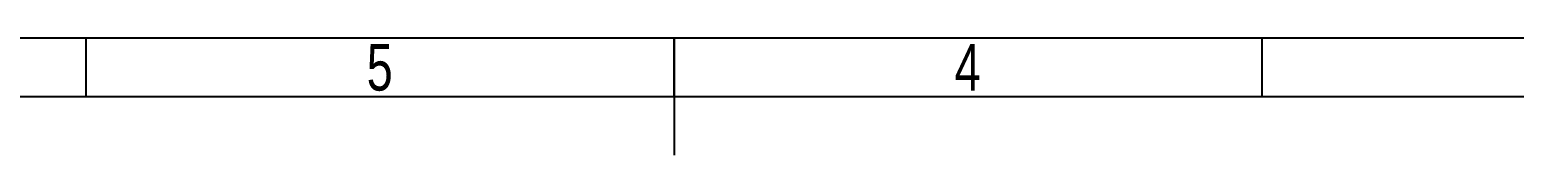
# Model space of a CAD drawing. Header units: millimetres. Extents: x -116399 to 112199, y -90759 to -31335.
# Drawn here: x -29438 to -19210, y -68322 to -67512 of the extents above; entities that cross this region are included whole.
import ezdxf

# ---------------------------------------------------------------- set-up
doc = ezdxf.new("R2010")
doc.units = ezdxf.units.MM
doc.styles.add('SLDTEXTSTYLE0', font='TXT', dxfattribs={"width": 0.75})

# ---------------------------------------------------------------- blocks, each defined once
blk = doc.blocks.new('1_50 TERRANOVA oriz A3')
at = {"color": 7, "linetype": 'Continuous'}
for p, q in [((0, 0), (20000, 0)), ((7500, -250), (7500, 0)), ((10000, 0), (10000, -500)), ((10000, -250), (10000, 0)), ((12500, -250), (12500, 0)), ((250, -250), (19750, -250))]:
    blk.add_line(p, q, dxfattribs=at)
at = {"color": 7, "linetype": 'Continuous', "char_height": 198.4, "attachment_point": 2, "style": 'SLDTEXTSTYLE0'}
for s, insert in [('5', (8748, -26.4)), ('4', (11248, -26.4))]:
    blk.add_mtext(s, dxfattribs=dict(at, insert=insert))

msp = doc.modelspace()

# ---------------------------------------------------------------- block references
at = {"xscale": 1.62, "yscale": 1.62, "zscale": 1.62}
msp.add_blockref('1_50 TERRANOVA oriz A3', (-41197.802, -67512.106), dxfattribs=at)

doc.saveas('drawing.dxf')
